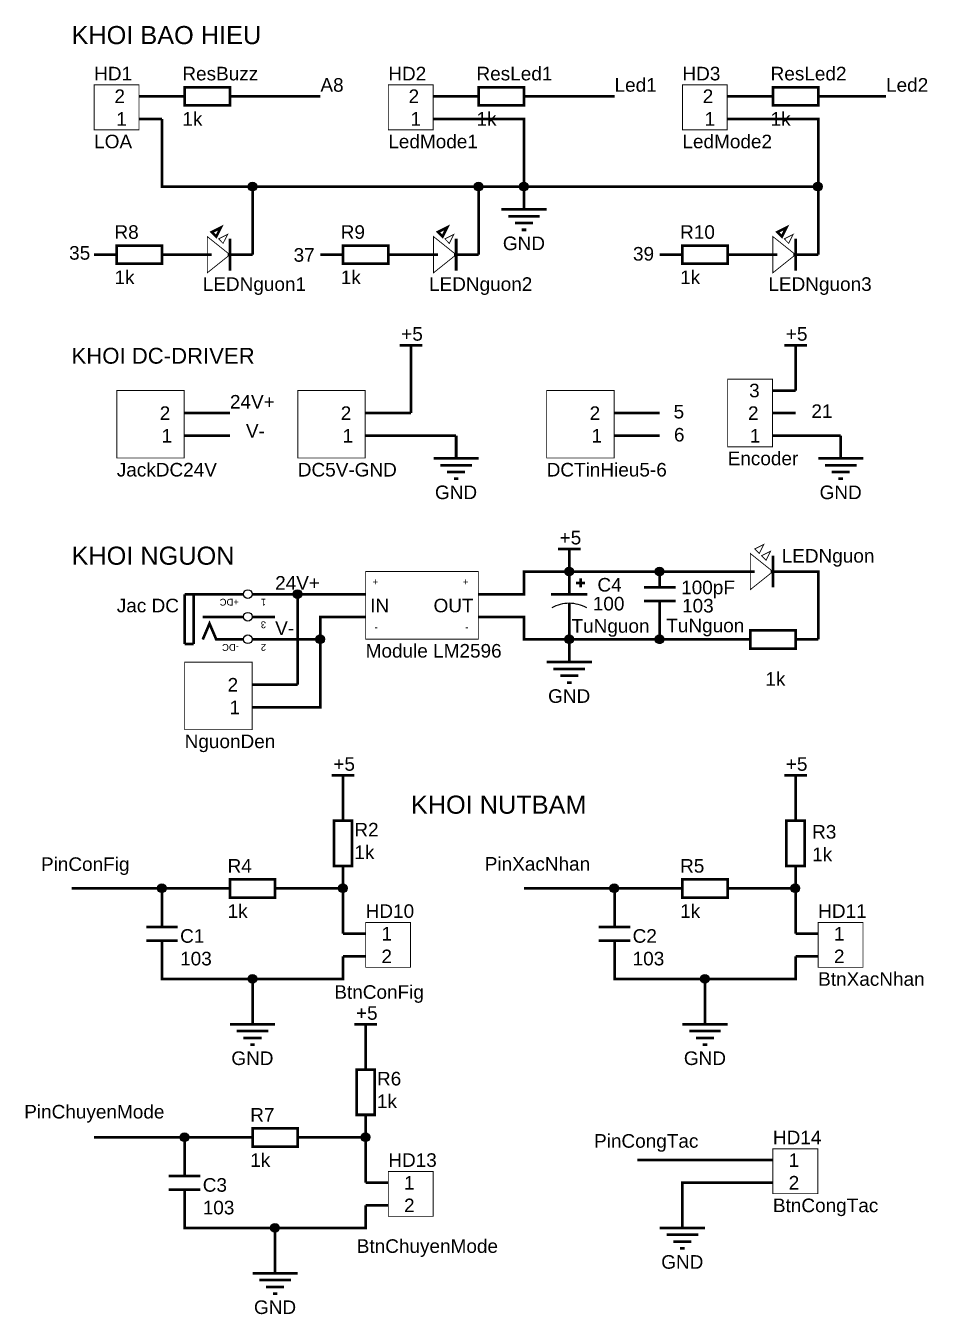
# Model space of a CAD drawing. Header units: millimetres. Extents: x 1372 to 1936, y 14 to 224.
# Drawn here: x 1371.7 to 1472.9, y 30.2 to 174.8 of the extents above; entities that cross this region are included whole.
import ezdxf

# ---------------------------------------------------------------- set-up
doc = ezdxf.new("R2010")
doc.units = ezdxf.units.MM
doc.header["$MEASUREMENT"] = 0
doc.layers.add('Sheet', color=255, linetype='Continuous')
doc.styles.get("Standard").update_dxf_attribs({"font": 'arial.ttf'})

msp = doc.modelspace()

# ---------------------------------------------------------------- linework, layer by layer
at = {"layer": 'Sheet'}
for points, const_width in [([(1379.36, 168.14), (1384.39, 168.14), (1384.39, 163.1), (1379.36, 163.1), (1379.36, 168.14)], 0.0991), ([(1389.52, 167.88), (1394.6, 167.88), (1394.6, 165.85), (1389.52, 165.85), (1389.52, 167.88)], 0.3), ([(1412.38, 168.14), (1417.41, 168.14), (1417.41, 163.1), (1412.38, 163.1), (1412.38, 168.14)], 0.0991), ([(1422.54, 167.88), (1427.62, 167.88), (1427.62, 165.85), (1422.54, 165.85), (1422.54, 167.88)], 0.3), ([(1445.4, 168.14), (1450.43, 168.14), (1450.43, 163.1), (1445.4, 163.1), (1445.4, 168.14)], 0.0991), ([(1455.56, 167.88), (1460.64, 167.88), (1460.64, 165.85), (1455.56, 165.85), (1455.56, 167.88)], 0.3), ([(1384.44, 166.87), (1386.98, 166.87)], 0.3), ([(1389.52, 166.87), (1386.98, 166.87)], 0.3), ([(1394.6, 166.87), (1397.14, 166.87)], 0.3), ([(1397.14, 166.87), (1404.76, 166.87)], 0.3), ([(1417.46, 166.87), (1420, 166.87)], 0.3), ([(1422.54, 166.87), (1420, 166.87)], 0.3), ([(1427.62, 166.87), (1430.16, 166.87)], 0.3), ([(1430.16, 166.87), (1437.78, 166.87)], 0.3), ([(1450.48, 166.87), (1453.02, 166.87)], 0.3), ([(1455.56, 166.87), (1453.02, 166.87)], 0.3), ([(1460.64, 166.87), (1463.18, 166.87)], 0.3), ([(1463.18, 166.87), (1468.26, 166.87)], 0.3), ([(1384.44, 164.33), (1386.98, 164.33)], 0.3), ([(1386.98, 164.33), (1386.98, 156.71), (1397.14, 156.71), (1422.54, 156.71), (1427.62, 156.71), (1460.64, 156.71), (1460.64, 164.33), (1453.02, 164.33)], 0.3), ([(1417.46, 164.33), (1420, 164.33)], 0.3), ([(1420, 164.33), (1427.62, 164.33), (1427.62, 156.71)], 0.3), ([(1450.48, 164.33), (1453.02, 164.33)], 0.3), ([(1397.14, 149.09), (1397.14, 156.71)], 0.3), ([(1422.54, 149.09), (1422.54, 156.71)], 0.3), ([(1427.62, 156.71), (1427.62, 154.17)], 0.3), ([(1460.64, 149.09), (1460.64, 156.71)], 0.3), ([(1425.08, 154.17), (1430.16, 154.17)], 0.3), ([(1425.84, 153.41), (1429.39, 153.41)], 0.3), ([(1426.6, 152.64), (1428.63, 152.64)], 0.3), ([(1427.36, 151.88), (1427.87, 151.88)], 0.3), ([(1394.6, 147.31), (1394.6, 150.87)], 0.3), ([(1420, 147.31), (1420, 150.87)], 0.3), ([(1458.1, 147.31), (1458.1, 150.87)], 0.3), ([(1381.9, 149.09), (1379.36, 149.09)], 0.3), ([(1381.9, 150.1), (1386.98, 150.1), (1386.98, 148.07), (1381.9, 148.07), (1381.9, 150.1)], 0.3), ([(1386.98, 149.09), (1389.52, 149.09)], 0.3), ([(1392.06, 149.09), (1389.52, 149.09)], 0.3), ([(1392.56, 149.09), (1391.8, 149.09)], 0.3), ([(1394.85, 149.09), (1394.34, 149.09)], 0.3), ([(1394.6, 149.09), (1397.14, 149.09)], 0.3), ([(1407.3, 149.09), (1404.76, 149.09)], 0.3), ([(1407.3, 150.1), (1412.38, 150.1), (1412.38, 148.07), (1407.3, 148.07), (1407.3, 150.1)], 0.3), ([(1412.38, 149.09), (1414.92, 149.09)], 0.3), ([(1417.46, 149.09), (1414.92, 149.09)], 0.3), ([(1417.96, 149.09), (1417.2, 149.09)], 0.3), ([(1420.25, 149.09), (1419.74, 149.09)], 0.3), ([(1420, 149.09), (1422.54, 149.09)], 0.3), ([(1445.4, 149.09), (1442.86, 149.09)], 0.3), ([(1445.4, 150.1), (1450.48, 150.1), (1450.48, 148.07), (1445.4, 148.07), (1445.4, 150.1)], 0.3), ([(1450.48, 149.09), (1453.02, 149.09)], 0.3), ([(1455.56, 149.09), (1453.02, 149.09)], 0.3), ([(1456.06, 149.09), (1455.3, 149.09)], 0.3), ([(1458.35, 149.09), (1457.84, 149.09)], 0.3), ([(1458.1, 149.09), (1460.64, 149.09)], 0.3), ([(1413.65, 138.93), (1416.19, 138.93)], 0.3), ([(1414.92, 136.39), (1414.92, 138.93)], 0.3), ([(1456.83, 138.93), (1459.37, 138.93)], 0.3), ([(1458.1, 136.39), (1458.1, 138.93)], 0.3), ([(1414.92, 136.39), (1414.92, 131.31)], 0.3), ([(1458.1, 136.39), (1458.1, 133.85)], 0.3), ([(1450.48, 135.12), (1455.51, 135.12), (1455.51, 127.54), (1450.48, 127.54), (1450.48, 135.12)], 0.0991), ([(1381.9, 133.85), (1389.47, 133.85), (1389.47, 126.27), (1381.9, 126.27), (1381.9, 133.85)], 0.0991), ([(1402.22, 133.85), (1409.79, 133.85), (1409.79, 126.27), (1402.22, 126.27), (1402.22, 133.85)], 0.0991), ([(1430.16, 133.85), (1437.73, 133.85), (1437.73, 126.27), (1430.16, 126.27), (1430.16, 133.85)], 0.0991), ([(1455.56, 133.85), (1458.1, 133.85)], 0.3), ([(1389.52, 131.31), (1394.6, 131.31)], 0.3), ([(1409.84, 131.31), (1414.92, 131.31)], 0.3), ([(1437.78, 131.31), (1442.86, 131.31)], 0.3), ([(1455.56, 131.31), (1458.1, 131.31)], 0.3), ([(1389.52, 128.77), (1394.6, 128.77)], 0.3), ([(1409.84, 128.77), (1414.92, 128.77)], 0.3), ([(1414.92, 128.77), (1420, 128.77)], 0.3), ([(1420, 128.77), (1420, 126.23)], 0.3), ([(1437.78, 128.77), (1442.86, 128.77)], 0.3), ([(1455.56, 128.77), (1458.1, 128.77)], 0.3), ([(1458.1, 128.77), (1463.18, 128.77)], 0.3), ([(1463.18, 128.77), (1463.18, 126.23)], 0.3), ([(1417.46, 126.23), (1422.54, 126.23)], 0.3), ([(1460.64, 126.23), (1465.72, 126.23)], 0.3), ([(1418.22, 125.47), (1421.77, 125.47)], 0.3), ([(1418.98, 124.7), (1421.01, 124.7)], 0.3), ([(1461.4, 125.47), (1464.95, 125.47)], 0.3), ([(1462.16, 124.7), (1464.19, 124.7)], 0.3), ([(1419.74, 123.94), (1420.25, 123.94)], 0.3), ([(1462.92, 123.94), (1463.43, 123.94)], 0.3), ([(1431.43, 116.07), (1433.97, 116.07)], 0.3), ([(1432.7, 113.53), (1432.7, 116.07)], 0.3), ([(1455.56, 111.75), (1455.56, 115.31)], 0.3), ([(1409.84, 113.53), (1422.49, 113.53), (1422.49, 105.95), (1409.84, 105.95), (1409.84, 113.53)], 0.0991), ([(1425.08, 110.99), (1427.62, 110.99), (1427.62, 113.53), (1432.7, 113.53)], 0.3), ([(1432.7, 110.99), (1432.7, 113.53)], 0.3), ([(1432.7, 113.53), (1442.86, 113.53), (1450.48, 113.53)], 0.3), ([(1433.97, 111.75), (1433.97, 112.77)], 0.3), ([(1442.86, 111.75), (1442.86, 113.53)], 0.3), ([(1453.02, 113.53), (1450.48, 113.53)], 0.3), ([(1453.52, 113.53), (1452.76, 113.53)], 0.3), ([(1455.81, 113.53), (1455.3, 113.53)], 0.3), ([(1455.56, 113.53), (1458.1, 113.53)], 0.3), ([(1458.1, 113.53), (1460.64, 113.53), (1460.64, 105.91)], 0.3), ([(1433.46, 112.26), (1434.47, 112.26)], 0.3), ([(1441.08, 111.75), (1444.63, 111.75)], 0.3), ([(1389.52, 105.4), (1389.52, 110.99)], 0.3), ([(1396.12, 110.99), (1389.52, 110.99)], 0.3), ([(1390.53, 105.4), (1390.53, 110.99)], 0.3), ([(1397.14, 110.99), (1399.68, 110.99)], 0.3), ([(1399.68, 110.99), (1402.22, 110.99), (1407.3, 110.99)], 0.3), ([(1402.22, 100.83), (1402.22, 110.99)], 0.3), ([(1409.84, 110.99), (1407.3, 110.99)], 0.3), ([(1422.54, 110.99), (1425.08, 110.99)], 0.3), ([(1430.66, 110.99), (1434.73, 110.99)], 0.3), ([(1432.7, 109.97), (1432.7, 108.45)], 0.3), ([(1441.08, 110.23), (1444.63, 110.23)], 0.3), ([(1442.86, 110.23), (1442.86, 108.45)], 0.3), ([(1396.12, 108.45), (1391.55, 108.45)], 0.3), ([(1397.14, 108.45), (1399.68, 108.45)], 0.3), ([(1399.68, 105.91), (1404.76, 105.91), (1404.76, 108.45), (1407.3, 108.45)], 0.3), ([(1409.84, 108.45), (1407.3, 108.45)], 0.3), ([(1422.54, 108.45), (1425.08, 108.45)], 0.3), ([(1425.08, 108.45), (1427.62, 108.45), (1427.62, 105.91), (1432.7, 105.91)], 0.3), ([(1432.7, 108.45), (1432.7, 105.91)], 0.3), ([(1442.86, 108.45), (1442.86, 105.91)], 0.3), ([(1391.55, 105.91), (1392.31, 107.69), (1393.07, 105.91), (1396.12, 105.91)], 0.3), ([(1453.02, 106.92), (1458.1, 106.92), (1458.1, 104.89), (1453.02, 104.89), (1453.02, 106.92)], 0.3), ([(1390.53, 105.4), (1389.52, 105.4)], 0.3), ([(1397.14, 105.91), (1399.68, 105.91)], 0.3), ([(1402.22, 98.29), (1404.76, 98.29), (1404.76, 105.91)], 0.3), ([(1432.7, 105.91), (1432.7, 103.37)], 0.3), ([(1432.7, 105.91), (1442.86, 105.91), (1450.48, 105.91)], 0.3), ([(1453.02, 105.91), (1450.48, 105.91)], 0.3), ([(1458.1, 105.91), (1460.64, 105.91)], 0.3), ([(1389.52, 103.37), (1397.09, 103.37), (1397.09, 95.79), (1389.52, 95.79), (1389.52, 103.37)], 0.0991), ([(1430.16, 103.37), (1435.24, 103.37)], 0.3), ([(1430.92, 102.61), (1434.47, 102.61)], 0.3), ([(1431.68, 101.84), (1433.71, 101.84)], 0.3), ([(1432.44, 101.08), (1432.95, 101.08)], 0.3), ([(1397.14, 100.83), (1402.22, 100.83)], 0.3), ([(1397.14, 98.29), (1402.22, 98.29)], 0.3), ([(1406.03, 90.67), (1408.57, 90.67)], 0.3), ([(1407.3, 88.13), (1407.3, 90.67)], 0.3), ([(1456.83, 90.67), (1459.37, 90.67)], 0.3), ([(1458.1, 88.13), (1458.1, 90.67)], 0.3), ([(1407.3, 85.59), (1407.3, 88.13)], 0.3), ([(1458.1, 85.59), (1458.1, 88.13)], 0.3), ([(1406.28, 80.51), (1406.28, 85.59), (1408.31, 85.59), (1408.31, 80.51), (1406.28, 80.51)], 0.3), ([(1457.08, 80.51), (1457.08, 85.59), (1459.11, 85.59), (1459.11, 80.51), (1457.08, 80.51)], 0.3), ([(1407.3, 80.51), (1407.3, 77.97)], 0.3), ([(1458.1, 80.51), (1458.1, 77.97)], 0.3), ([(1386.98, 77.97), (1376.82, 77.97)], 0.3), ([(1386.98, 75.43), (1386.98, 77.97), (1392.06, 77.97)], 0.3), ([(1394.6, 77.97), (1392.06, 77.97)], 0.3), ([(1394.6, 78.98), (1399.68, 78.98), (1399.68, 76.95), (1394.6, 76.95), (1394.6, 78.98)], 0.3), ([(1399.68, 77.97), (1402.22, 77.97)], 0.3), ([(1407.3, 72.89), (1407.3, 77.97), (1402.22, 77.97)], 0.3), ([(1437.78, 77.97), (1427.62, 77.97)], 0.3), ([(1437.78, 75.43), (1437.78, 77.97), (1442.86, 77.97)], 0.3), ([(1445.4, 77.97), (1442.86, 77.97)], 0.3), ([(1445.4, 78.98), (1450.48, 78.98), (1450.48, 76.95), (1445.4, 76.95), (1445.4, 78.98)], 0.3), ([(1450.48, 77.97), (1453.02, 77.97)], 0.3), ([(1458.1, 72.89), (1458.1, 77.97), (1453.02, 77.97)], 0.3), ([(1386.98, 73.65), (1386.98, 75.43)], 0.3), ([(1437.78, 73.65), (1437.78, 75.43)], 0.3), ([(1385.2, 73.65), (1388.75, 73.65)], 0.3), ([(1409.84, 74.16), (1414.87, 74.16), (1414.87, 69.12), (1409.84, 69.12), (1409.84, 74.16)], 0.0991), ([(1436, 73.65), (1439.55, 73.65)], 0.3), ([(1460.64, 74.16), (1465.67, 74.16), (1465.67, 69.12), (1460.64, 69.12), (1460.64, 74.16)], 0.0991), ([(1409.84, 72.89), (1407.3, 72.89)], 0.3), ([(1460.64, 72.89), (1458.1, 72.89)], 0.3), ([(1385.2, 72.13), (1388.75, 72.13)], 0.3), ([(1386.98, 72.13), (1386.98, 70.35)], 0.3), ([(1436, 72.13), (1439.55, 72.13)], 0.3), ([(1437.78, 72.13), (1437.78, 70.35)], 0.3), ([(1407.3, 70.35), (1407.3, 67.81), (1397.14, 67.81), (1386.98, 67.81), (1386.98, 70.35)], 0.3), ([(1409.84, 70.35), (1407.3, 70.35)], 0.3), ([(1458.1, 70.35), (1458.1, 67.81), (1447.94, 67.81), (1437.78, 67.81), (1437.78, 70.35)], 0.3), ([(1460.64, 70.35), (1458.1, 70.35)], 0.3), ([(1397.14, 65.27), (1397.14, 67.81)], 0.3), ([(1447.94, 65.27), (1447.94, 67.81)], 0.3), ([(1397.14, 65.27), (1397.14, 62.73)], 0.3), ([(1447.94, 65.27), (1447.94, 62.73)], 0.3), ([(1394.6, 62.73), (1399.68, 62.73)], 0.3), ([(1408.57, 62.73), (1411.11, 62.73)], 0.3), ([(1409.84, 60.19), (1409.84, 62.73)], 0.3), ([(1445.4, 62.73), (1450.48, 62.73)], 0.3), ([(1395.36, 61.97), (1398.91, 61.97)], 0.3), ([(1396.12, 61.2), (1398.15, 61.2)], 0.3), ([(1446.16, 61.97), (1449.71, 61.97)], 0.3), ([(1446.92, 61.2), (1448.95, 61.2)], 0.3), ([(1396.88, 60.44), (1397.39, 60.44)], 0.3), ([(1409.84, 57.65), (1409.84, 60.19)], 0.3), ([(1447.68, 60.44), (1448.19, 60.44)], 0.3), ([(1408.82, 52.57), (1408.82, 57.65), (1410.85, 57.65), (1410.85, 52.57), (1408.82, 52.57)], 0.3), ([(1409.84, 52.57), (1409.84, 50.03)], 0.3), ([(1397.14, 51.04), (1402.22, 51.04), (1402.22, 49.01), (1397.14, 49.01), (1397.14, 51.04)], 0.3), ([(1389.52, 50.03), (1379.36, 50.03)], 0.3), ([(1389.52, 47.49), (1389.52, 50.03), (1394.6, 50.03)], 0.3), ([(1397.14, 50.03), (1394.6, 50.03)], 0.3), ([(1402.22, 50.03), (1404.76, 50.03)], 0.3), ([(1409.84, 44.95), (1409.84, 50.03), (1404.76, 50.03)], 0.3), ([(1455.56, 48.76), (1460.59, 48.76), (1460.59, 43.72), (1455.56, 43.72), (1455.56, 48.76)], 0.0991), ([(1389.52, 45.71), (1389.52, 47.49)], 0.3), ([(1412.38, 46.22), (1417.41, 46.22), (1417.41, 41.18), (1412.38, 41.18), (1412.38, 46.22)], 0.0991), ([(1453.02, 47.49), (1440.32, 47.49)], 0.3), ([(1455.56, 47.49), (1453.02, 47.49)], 0.3), ([(1387.74, 45.71), (1391.29, 45.71)], 0.3), ([(1412.38, 44.95), (1409.84, 44.95)], 0.3), ([(1453.02, 44.95), (1445.4, 44.95), (1445.4, 42.41)], 0.3), ([(1455.56, 44.95), (1453.02, 44.95)], 0.3), ([(1387.74, 44.19), (1391.29, 44.19)], 0.3), ([(1389.52, 44.19), (1389.52, 42.41)], 0.3), ([(1409.84, 42.41), (1409.84, 39.87), (1399.68, 39.87), (1389.52, 39.87), (1389.52, 42.41)], 0.3), ([(1412.38, 42.41), (1409.84, 42.41)], 0.3), ([(1445.4, 42.41), (1445.4, 39.87)], 0.3), ([(1399.68, 37.33), (1399.68, 39.87)], 0.3), ([(1442.86, 39.87), (1447.94, 39.87)], 0.3), ([(1443.62, 39.11), (1447.17, 39.11)], 0.3), ([(1444.38, 38.34), (1446.41, 38.34)], 0.3), ([(1445.14, 37.58), (1445.65, 37.58)], 0.3), ([(1399.68, 37.33), (1399.68, 34.79)], 0.3), ([(1397.14, 34.79), (1402.22, 34.79)], 0.3), ([(1397.9, 34.03), (1401.45, 34.03)], 0.3), ([(1398.66, 33.26), (1400.69, 33.26)], 0.3), ([(1399.42, 32.5), (1399.93, 32.5)], 0.3)]:
    msp.add_lwpolyline(points, dxfattribs=dict(at, const_width=const_width))
at = {"layer": 'Sheet', "const_width": 0.508}
for points in [[(1396.88, 156.71, 1), (1397.39, 156.71, 1)], [(1422.28, 156.71, 1), (1422.79, 156.71, 1)], [(1427.36, 156.71, 1), (1427.87, 156.71, 1)], [(1460.38, 156.71, 1), (1460.89, 156.71, 1)], [(1432.44, 113.53, 1), (1432.95, 113.53, 1)], [(1442.6, 113.53, 1), (1443.11, 113.53, 1)], [(1401.96, 110.99, 1), (1402.47, 110.99, 1)], [(1404.5, 105.91, 1), (1405.01, 105.91, 1)], [(1432.44, 105.91, 1), (1432.95, 105.91, 1)], [(1442.6, 105.91, 1), (1443.11, 105.91, 1)], [(1386.72, 77.97, 1), (1387.23, 77.97, 1)], [(1407.04, 77.97, 1), (1407.55, 77.97, 1)], [(1437.52, 77.97, 1), (1438.03, 77.97, 1)], [(1457.84, 77.97, 1), (1458.35, 77.97, 1)], [(1396.88, 67.81, 1), (1397.39, 67.81, 1)], [(1447.68, 67.81, 1), (1448.19, 67.81, 1)], [(1389.26, 50.03, 1), (1389.77, 50.03, 1)], [(1409.58, 50.03, 1), (1410.09, 50.03, 1)], [(1399.42, 39.87, 1), (1399.93, 39.87, 1)]]:
    msp.add_lwpolyline(points, format="xyb", close=True, dxfattribs=at)
at = {"layer": 'Sheet'}
for points, const_width in [([(1393.07, 151.12), (1392.56, 151.63), (1393.58, 152.14), (1393.07, 151.12)], 0.3), ([(1393.07, 151.12), (1392.56, 151.63), (1393.58, 152.14), (1393.07, 151.12)], 0.0991), ([(1418.47, 151.12), (1417.96, 151.63), (1418.98, 152.14), (1418.47, 151.12)], 0.3), ([(1418.47, 151.12), (1417.96, 151.63), (1418.98, 152.14), (1418.47, 151.12)], 0.0991), ([(1456.57, 151.12), (1456.06, 151.63), (1457.08, 152.14), (1456.57, 151.12)], 0.3), ([(1456.57, 151.12), (1456.06, 151.63), (1457.08, 152.14), (1456.57, 151.12)], 0.0991), ([(1394.6, 149.09), (1392.06, 147.06), (1392.06, 151.12), (1394.6, 149.09)], 0.0991), ([(1392.06, 147.06), (1392.06, 151.12), (1394.6, 149.09), (1392.06, 147.06)], 0.0991), ([(1393.83, 150.36), (1393.33, 150.87), (1394.34, 151.37), (1393.83, 150.36)], 0.0991), ([(1393.83, 150.36), (1393.33, 150.87), (1394.34, 151.37), (1393.83, 150.36)], 0.0991), ([(1420, 149.09), (1417.46, 147.06), (1417.46, 151.12), (1420, 149.09)], 0.0991), ([(1417.46, 147.06), (1417.46, 151.12), (1420, 149.09), (1417.46, 147.06)], 0.0991), ([(1419.23, 150.36), (1418.73, 150.87), (1419.74, 151.37), (1419.23, 150.36)], 0.0991), ([(1419.23, 150.36), (1418.73, 150.87), (1419.74, 151.37), (1419.23, 150.36)], 0.0991), ([(1458.1, 149.09), (1455.56, 147.06), (1455.56, 151.12), (1458.1, 149.09)], 0.0991), ([(1455.56, 147.06), (1455.56, 151.12), (1458.1, 149.09), (1455.56, 147.06)], 0.0991), ([(1457.33, 150.36), (1456.83, 150.87), (1457.84, 151.37), (1457.33, 150.36)], 0.0991), ([(1457.33, 150.36), (1456.83, 150.87), (1457.84, 151.37), (1457.33, 150.36)], 0.0991), ([(1454.03, 115.56), (1453.52, 116.07), (1454.54, 116.58), (1454.03, 115.56)], 0.0991), ([(1454.03, 115.56), (1453.52, 116.07), (1454.54, 116.58), (1454.03, 115.56)], 0.0991), ([(1454.79, 114.8), (1454.29, 115.31), (1455.3, 115.81), (1454.79, 114.8)], 0.0991), ([(1454.79, 114.8), (1454.29, 115.31), (1455.3, 115.81), (1454.79, 114.8)], 0.0991), ([(1455.56, 113.53), (1453.02, 111.5), (1453.02, 115.56), (1455.56, 113.53)], 0.0991), ([(1453.02, 111.5), (1453.02, 115.56), (1455.56, 113.53), (1453.02, 111.5)], 0.0991)]:
    msp.add_lwpolyline(points, close=True, dxfattribs=dict(at, const_width=const_width))
for start, end in [(89.7186, 118.9097), (60.5992, 89.7186)]:
    msp.add_arc((1432.68, 105.93), 4.04, start, end, dxfattribs=at)
for centre, major_axis, ratio in [((1397.12, 156.73), (0.488, 0), 0.997265), ((1397.12, 156.73), (0.488, 0), 0.997265), ((1397.12, 156.73), (0.488, 0), 0.997265), ((1397.12, 156.73), (0.488, 0), 0.997265), ((1422.52, 156.73), (0.486, 0), 0.999984), ((1422.52, 156.73), (0.486, 0), 0.999984), ((1422.52, 156.73), (0.486, 0), 0.999984), ((1422.52, 156.73), (0.486, 0), 0.999984), ((1427.6, 156.73), (0.486, 0), 0.999984), ((1427.6, 156.73), (0.486, 0), 0.999984), ((1427.6, 156.73), (0.486, 0), 0.999984), ((1427.6, 156.73), (0.486, 0), 0.999984), ((1427.6, 156.73), (0.486, 0), 0.999984), ((1427.6, 156.73), (0.486, 0), 0.999984), ((1460.61, 156.73), (0.488, 0), 0.997276), ((1460.61, 156.73), (0.488, 0), 0.997276), ((1460.61, 156.73), (0.488, 0), 0.997276), ((1460.61, 156.73), (0.488, 0), 0.997276), ((1432.67, 113.55), (0.488, 0), 0.997271), ((1432.67, 113.55), (0.488, 0), 0.997271), ((1432.67, 113.55), (0.488, 0), 0.997271), ((1432.67, 113.55), (0.488, 0), 0.997271), ((1432.67, 113.55), (0.488, 0), 0.997271), ((1432.67, 113.55), (0.488, 0), 0.997271), ((1432.67, 113.55), (0.488, 0), 0.997271), ((1432.67, 113.55), (0.488, 0), 0.997271), ((1432.67, 113.55), (0.488, 0), 0.997271), ((1442.84, 113.55), (0.488, 0), 0.997271), ((1442.84, 113.55), (0.488, 0), 0.997271), ((1442.84, 113.55), (0.488, 0), 0.997271), ((1442.84, 113.55), (0.488, 0), 0.997271), ((1442.84, 113.55), (0.488, 0), 0.997271), ((1396.61, 111.01), (0, 0.488), 0.997302), ((1402.19, 111.01), (0, 0.488), 0.997302), ((1402.19, 111.01), (0, 0.488), 0.997302), ((1402.19, 111.01), (0, 0.488), 0.997302), ((1402.19, 111.01), (0, 0.488), 0.997302), ((1396.61, 108.47), (0.486, 0), 0.99999), ((1396.61, 105.93), (0, 0.488), 0.997291), ((1404.74, 105.93), (0, 0.488), 0.997291), ((1404.74, 105.93), (0, 0.488), 0.997291), ((1404.74, 105.93), (0, 0.488), 0.997291), ((1404.74, 105.93), (0, 0.488), 0.997291), ((1432.67, 105.93), (0.488, 0), 0.99999), ((1432.67, 105.93), (0.488, 0), 0.99999), ((1432.67, 105.93), (0.488, 0), 0.99999), ((1432.67, 105.93), (0.488, 0), 0.99999), ((1432.67, 105.93), (0.488, 0), 0.99999), ((1432.67, 105.93), (0.488, 0), 0.99999), ((1432.67, 105.93), (0.488, 0), 0.99999), ((1432.67, 105.93), (0.488, 0), 0.99999), ((1432.67, 105.93), (0.488, 0), 0.99999), ((1442.84, 105.93), (0.488, 0), 0.99999), ((1442.84, 105.93), (0.488, 0), 0.99999), ((1442.84, 105.93), (0.488, 0), 0.99999), ((1442.84, 105.93), (0.488, 0), 0.99999), ((1386.95, 77.99), (0.488, 0), 0.99999), ((1386.95, 77.99), (0.488, 0), 0.99999), ((1386.95, 77.99), (0.488, 0), 0.99999), ((1386.95, 77.99), (0.488, 0), 0.99999), ((1407.27, 77.99), (0, 0.488), 0.997291), ((1407.27, 77.99), (0, 0.488), 0.997291), ((1407.27, 77.99), (0, 0.488), 0.997291), ((1407.27, 77.99), (0, 0.488), 0.997291), ((1407.27, 77.99), (0, 0.488), 0.997291), ((1437.75, 77.99), (0.488, 0), 0.99999), ((1437.75, 77.99), (0.488, 0), 0.99999), ((1437.75, 77.99), (0.488, 0), 0.99999), ((1437.75, 77.99), (0.488, 0), 0.99999), ((1458.07, 77.99), (0, 0.488), 0.997291), ((1458.07, 77.99), (0, 0.488), 0.997291), ((1458.07, 77.99), (0, 0.488), 0.997291), ((1458.07, 77.99), (0, 0.488), 0.997291), ((1458.07, 77.99), (0, 0.488), 0.997291), ((1397.12, 67.83), (0.488, 0), 0.99726), ((1397.12, 67.83), (0.488, 0), 0.99726), ((1397.12, 67.83), (0.488, 0), 0.99726), ((1397.12, 67.83), (0.488, 0), 0.99726), ((1447.91, 67.83), (0.486, 0), 0.999979), ((1447.91, 67.83), (0.486, 0), 0.999979), ((1447.91, 67.83), (0.486, 0), 0.999979), ((1447.91, 67.83), (0.486, 0), 0.999979), ((1389.49, 50.05), (0, 0.488), 0.997291), ((1389.49, 50.05), (0, 0.488), 0.997291), ((1389.49, 50.05), (0, 0.488), 0.997291), ((1389.49, 50.05), (0, 0.488), 0.997291), ((1409.81, 50.05), (0.488, 0), 0.99999), ((1409.81, 50.05), (0.488, 0), 0.99999), ((1409.81, 50.05), (0.488, 0), 0.99999), ((1409.81, 50.05), (0.488, 0), 0.99999), ((1409.81, 50.05), (0.488, 0), 0.99999), ((1399.66, 39.89), (0.486, 0), 0.999979), ((1399.66, 39.89), (0.486, 0), 0.999979), ((1399.66, 39.89), (0.486, 0), 0.999979), ((1399.66, 39.89), (0.486, 0), 0.999979)]:
    msp.add_ellipse(centre, major_axis=major_axis, ratio=ratio, dxfattribs=at)

# ---------------------------------------------------------------- texts
for s, height, p in [('KHOI BAO HIEU', 2.032, (1376.82, 172.72)), ('HD1', 1.524, (1379.36, 168.65)), ('ResBuzz', 1.524, (1389.26, 168.65)), ('HD2', 1.524, (1412.38, 168.65)), ('ResLed1', 1.524, (1422.28, 168.65)), ('HD3', 1.524, (1445.4, 168.65)), ('ResLed2', 1.524, (1455.3, 168.65)), ('A8', 1.524, (1404.76, 167.38)), ('Led1', 1.524, (1437.78, 167.38)), ('Led2', 1.524, (1468.26, 167.38)), ('2', 1.52, (1381.64, 166.11)), ('2', 1.52, (1414.66, 166.11)), ('2', 1.52, (1447.68, 166.11)), ('1', 1.52, (1381.85, 163.57)), ('1k', 1.524, (1389.26, 163.57)), ('1', 1.52, (1414.87, 163.57)), ('1k', 1.524, (1422.28, 163.57)), ('1', 1.52, (1447.89, 163.57)), ('1k', 1.524, (1455.3, 163.57)), ('LOA', 1.524, (1379.36, 161.03)), ('LedMode1', 1.524, (1412.38, 161.03)), ('LedMode2', 1.524, (1445.4, 161.03)), ('R8', 1.524, (1381.64, 150.87)), ('R9', 1.524, (1407.04, 150.87)), ('R10', 1.524, (1445.14, 150.87)), ('GND', 1.524, (1425.24, 149.6)), ('35', 1.524, (1376.55, 148.53)), ('37', 1.524, (1401.75, 148.3)), ('39', 1.524, (1439.85, 148.43)), ('1k', 1.524, (1381.64, 145.79)), ('LEDNguon1', 1.524, (1391.55, 145.03)), ('1k', 1.524, (1407.04, 145.79)), ('LEDNguon2', 1.524, (1416.95, 145.03)), ('1k', 1.524, (1445.14, 145.79)), ('LEDNguon3', 1.524, (1455.05, 145.03)), ('+5', 1.524, (1413.83, 139.44)), ('+5', 1.524, (1457.01, 139.44)), ('KHOI DC-DRIVER', 1.778, (1376.82, 136.86)), ('3', 1.52, (1452.89, 133.09)), ('24V+', 1.524, (1394.6, 131.82)), ('2', 1.52, (1386.72, 130.55)), ('2', 1.52, (1407.04, 130.55)), ('2', 1.52, (1434.98, 130.55)), ('5', 1.52, (1444.41, 130.72)), ('2', 1.52, (1452.76, 130.55)), ('21', 1.524, (1459.88, 130.77)), ('1', 1.52, (1386.93, 128.01)), ('V-', 1.524, (1396.4, 128.56)), ('1', 1.52, (1407.25, 128.01)), ('1', 1.52, (1435.19, 128.01)), ('6', 1.52, (1444.45, 128.13)), ('1', 1.52, (1452.97, 128.01)), ('JackDC24V', 1.524, (1381.9, 124.2)), ('DCTinHieu5-6', 1.524, (1430.16, 124.2)), ('Encoder', 1.524, (1450.48, 125.47)), ('DC5V-GND', 1.524, (1402.22, 124.2)), ('GND', 1.524, (1417.62, 121.66)), ('GND', 1.524, (1460.8, 121.66)), ('+5', 1.524, (1431.61, 116.58)), ('KHOI NGUON', 2.032, (1376.82, 114.3)), ('LEDNguon', 1.524, (1456.54, 114.54)), ('24V+', 1.524, (1399.68, 111.5)), ('C4', 1.524, (1435.86, 111.29)), ('+', 0.762, (1410.6, 112.01)), ('+', 0.762, (1420.76, 112.01)), ('100pF', 1.524, (1445.26, 110.99)), ('Jac DC', 1.524, (1381.9, 108.96)), ('IN', 1.524, (1410.34, 108.96)), ('OUT', 1.524, (1417.46, 108.96)), ('100', 1.524, (1435.34, 109.17)), ('103', 1.524, (1445.36, 108.94)), ('V-', 1.524, (1399.68, 106.42)), ('-', 0.762, (1410.85, 106.93)), ('-', 0.762, (1421.01, 106.93)), ('TuNguon', 1.524, (1432.95, 106.67)), ('TuNguon', 1.524, (1443.59, 106.72)), ('Module LM2596', 1.524, (1409.84, 103.88)), ('2', 1.52, (1394.34, 100.07)), ('1k', 1.524, (1454.71, 100.72)), ('GND', 1.524, (1430.32, 98.8)), ('1', 1.52, (1394.55, 97.53)), ('NguonDen', 1.524, (1389.52, 93.72)), ('+5', 1.524, (1406.21, 91.18)), ('+5', 1.524, (1457.01, 91.18)), ('KHOI NUTBAM', 2.032, (1414.92, 86.36)), ('R2', 1.524, (1408.57, 83.81)), ('R3', 1.524, (1459.96, 83.57)), ('1k', 1.524, (1408.57, 81.27)), ('1k', 1.524, (1459.96, 81.03)), ('PinConFig', 1.524, (1373.39, 79.94)), ('R4', 1.524, (1394.34, 79.75)), ('PinXacNhan', 1.524, (1423.21, 79.97)), ('R5', 1.524, (1445.14, 79.75)), ('1k', 1.524, (1394.34, 74.67)), ('HD10', 1.524, (1409.84, 74.67)), ('1k', 1.524, (1445.14, 74.67)), ('HD11', 1.524, (1460.64, 74.67)), ('C1', 1.524, (1389.01, 71.88)), ('1', 1.52, (1411.61, 72.13)), ('C2', 1.524, (1439.81, 71.88)), ('1', 1.52, (1462.41, 72.13)), ('103', 1.524, (1389.01, 69.34)), ('2', 1.52, (1411.61, 69.59)), ('103', 1.524, (1439.81, 69.34)), ('2', 1.52, (1462.41, 69.59)), ('BtnXacNhan', 1.524, (1460.64, 67.05)), ('BtnConFig', 1.524, (1406.32, 65.59)), ('+5', 1.524, (1408.75, 63.24)), ('GND', 1.524, (1394.76, 58.16)), ('GND', 1.524, (1445.56, 58.16)), ('R6', 1.524, (1411.11, 55.87)), ('PinChuyenMode', 1.524, (1371.51, 52.16)), ('1k', 1.524, (1411.11, 53.33)), ('R7', 1.524, (1396.88, 51.81)), ('HD14', 1.524, (1455.56, 49.27)), ('PinCongTac', 1.524, (1435.48, 48.88)), ('1k', 1.524, (1396.88, 46.73)), ('HD13', 1.524, (1412.38, 46.73)), ('1', 1.52, (1457.33, 46.73)), ('C3', 1.524, (1391.55, 43.94)), ('1', 1.52, (1414.15, 44.19)), ('2', 1.52, (1457.33, 44.19)), ('103', 1.524, (1391.55, 41.4)), ('2', 1.52, (1414.15, 41.65)), ('BtnCongTac', 1.524, (1455.56, 41.65)), ('BtnChuyenMode', 1.524, (1408.84, 37.08)), ('GND', 1.524, (1443.02, 35.3)), ('GND', 1.524, (1397.3, 30.22))]:
    msp.add_text(s, height=height, dxfattribs=at).set_placement(p)
for s, p in [('+DC', (1395.61, 110.48)), ('1', (1398.66, 110.48)), ('3', (1398.66, 107.94)), ('-DC', (1395.61, 105.4)), ('2', (1398.66, 105.4))]:
    msp.add_text(s, height=0.762, rotation=180, dxfattribs=at).set_placement(p)

doc.saveas('drawing.dxf')
